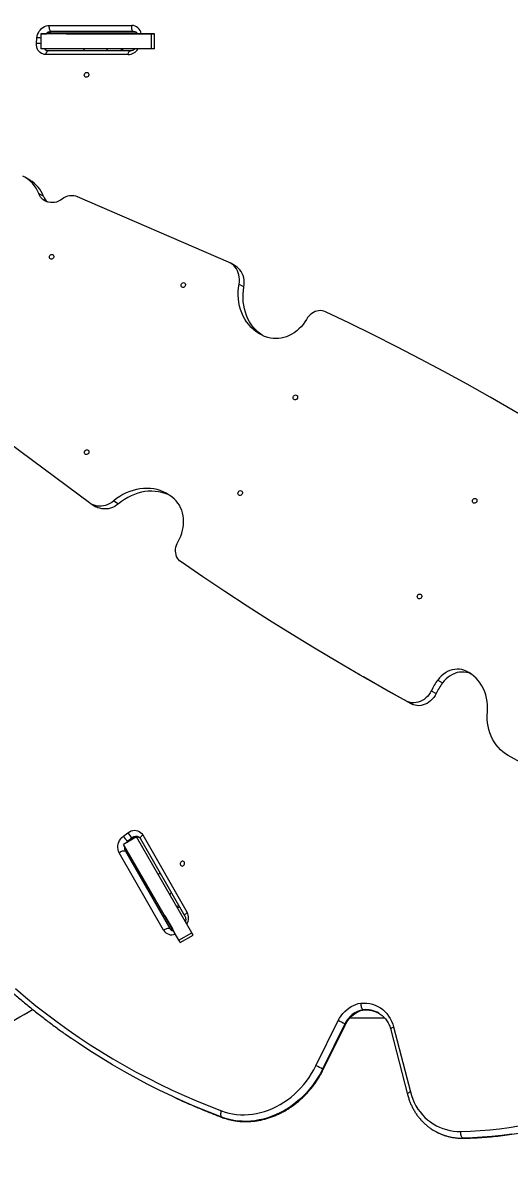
# Model space of a CAD drawing. Header units: millimetres. Extents: x -5713 to 5719, y -6024 to 5481.
# Drawn here: x -1148 to -472, y 441 to 2017 of the extents above; entities that cross this region are included whole.
import ezdxf

# ---------------------------------------------------------------- set-up
doc = ezdxf.new("R2010")
doc.units = ezdxf.units.MM
for name, color, linetype in [('DIKOM_ОБЪЕКТ', 7, 'Continuous'), ('DIKOM_РАЗМЕР_ЗОНА', 7, 'Continuous'), ('DIKOM_РАЗМЕР_ОБЪЕКТА', 7, 'Continuous')]:
    doc.layers.add(name, color=color, linetype=linetype)
doc.styles.add('style1', font='arial.ttf', dxfattribs={"width": 0.8})
doc.dimstyles.new('1-50', dxfattribs={"dimtxt": 300, "dimasz": 200, "dimexe": 100, "dimexo": 0, "dimgap": 100, "dimtad": 1, "dimdec": 0, "dimtxsty": 'style1', "dimcen": 0, "dimclrd": 7, "dimclre": 7, "dimadec": 1, "dimazin": 2, "dimtfac": 1, "dimtdec": 0, "dimtmove": 1, "dimatfit": 3, "dimfxl": 0, "dimlwd": 25, "dimlwe": 18, "dimarcsym": 0})

# ---------------------------------------------------------------- blocks, each defined once
blk = doc.blocks.new('*D16')
at = {"layer": 'Defpoints', "color": 0, "transparency": 16777216}
for p in [(2713.8, 2377.7), (-3598, -60.3), (-3598, -5183.9)]:
    blk.add_point(p, dxfattribs=at)
at = {"layer": 'DIKOM_РАЗМЕР_ОБЪЕКТА', "color": 7, "lineweight": 18, "transparency": 16777216}
for p, q in [((2713.8, 2377.7), (2713.8, -5283.9)), ((-3598, -60.3), (-3598, -5283.9))]:
    blk.add_line(p, q, dxfattribs=at)
at = {"layer": 'DIKOM_РАЗМЕР_ОБЪЕКТА', "color": 7, "lineweight": 25, "transparency": 16777216}
blk.add_line((2513.8, -5183.9), (-3398, -5183.9), dxfattribs=at)
at = {"layer": 'DIKOM_РАЗМЕР_ОБЪЕКТА', "color": 7, "transparency": 16777216}
for points in [[(-3398, -5150.5), (-3398, -5217.2), (-3598, -5183.9)], [(2513.8, -5150.5), (2513.8, -5217.2), (2713.8, -5183.9)]]:
    blk.add_solid(points, dxfattribs=at)
at = {"layer": 'DIKOM_РАЗМЕР_ОБЪЕКТА', "color": 0, "transparency": 16777216, "insert": (-444.9, -4930.6), "char_height": 300, "attachment_point": 5, "style": 'style1'}
blk.add_mtext('6300', dxfattribs=at)
blk = doc.blocks.new('*D15')
at = {"layer": 'Defpoints', "color": 0, "transparency": 16777216}
for p in [(-612.3, 3980.9), (4699.9, 3980.9), (684.2, -2271.4)]:
    blk.add_point(p, dxfattribs=at)
at = {"layer": 'DIKOM_РАЗМЕР_ОБЪЕКТА', "color": 7, "lineweight": 18, "transparency": 16777216}
for p, q in [((-612.3, 3980.9), (4799.9, 3980.9)), ((684.2, -2271.4), (4799.9, -2271.4))]:
    blk.add_line(p, q, dxfattribs=at)
at = {"layer": 'DIKOM_РАЗМЕР_ОБЪЕКТА', "color": 7, "lineweight": 25, "transparency": 16777216}
blk.add_line((4699.9, -2071.4), (4699.9, 3780.9), dxfattribs=at)
at = {"layer": 'DIKOM_РАЗМЕР_ОБЪЕКТА', "color": 7, "transparency": 16777216}
for points in [[(4666.5, 3780.9), (4733.2, 3780.9), (4699.9, 3980.9)], [(4666.5, -2071.4), (4733.2, -2071.4), (4699.9, -2271.4)]]:
    blk.add_solid(points, dxfattribs=at)
at = {"layer": 'DIKOM_РАЗМЕР_ОБЪЕКТА', "color": 0, "transparency": 16777216, "insert": (4446.7, 2209.9), "char_height": 300, "attachment_point": 5, "rotation": 90, "style": 'style1'}
blk.add_mtext('6250', dxfattribs=at)
blk = doc.blocks.new('*D14')
at = {"layer": 'Defpoints', "color": 0, "transparency": 16777216}
for p in [(3820.9, 1133.9), (-5713, -129.1), (3820.9, -5924.4)]:
    blk.add_point(p, dxfattribs=at)
at = {"layer": 'DIKOM_РАЗМЕР_ЗОНА', "color": 7, "lineweight": 18, "transparency": 16777216}
for p, q in [((3820.9, 1133.9), (3820.9, -6024.4)), ((-5713, -129.1), (-5713, -6024.4))]:
    blk.add_line(p, q, dxfattribs=at)
at = {"layer": 'DIKOM_РАЗМЕР_ЗОНА', "color": 7, "lineweight": 25, "transparency": 16777216}
blk.add_line((-5513, -5924.4), (3620.9, -5924.4), dxfattribs=at)
at = {"layer": 'DIKOM_РАЗМЕР_ЗОНА', "color": 7, "transparency": 16777216}
for points in [[(-5513, -5891.1), (-5513, -5957.7), (-5713, -5924.4)], [(3620.9, -5891.1), (3620.9, -5957.7), (3820.9, -5924.4)]]:
    blk.add_solid(points, dxfattribs=at)
at = {"layer": 'DIKOM_РАЗМЕР_ЗОНА', "color": 0, "transparency": 16777216, "insert": (-409.5, -5671.2), "char_height": 300, "attachment_point": 5, "style": 'style1'}
blk.add_mtext('9600', dxfattribs=at)
blk = doc.blocks.new('*D13')
at = {"layer": 'Defpoints', "color": 0, "transparency": 16777216}
for p in [(-612.2, 5480.9), (971.7, -4271.4), (5619.4, -4271.4)]:
    blk.add_point(p, dxfattribs=at)
at = {"layer": 'DIKOM_РАЗМЕР_ЗОНА', "color": 7, "lineweight": 18, "transparency": 16777216}
for p, q in [((-612.2, 5480.9), (5719.4, 5480.9)), ((971.7, -4271.4), (5719.4, -4271.4))]:
    blk.add_line(p, q, dxfattribs=at)
at = {"layer": 'DIKOM_РАЗМЕР_ЗОНА', "color": 7, "lineweight": 25, "transparency": 16777216}
blk.add_line((5619.4, 5280.9), (5619.4, -4071.4), dxfattribs=at)
at = {"layer": 'DIKOM_РАЗМЕР_ЗОНА', "color": 7, "transparency": 16777216}
for points in [[(5586, 5280.9), (5652.7, 5280.9), (5619.4, 5480.9)], [(5586, -4071.4), (5652.7, -4071.4), (5619.4, -4271.4)]]:
    blk.add_solid(points, dxfattribs=at)
at = {"layer": 'DIKOM_РАЗМЕР_ЗОНА', "color": 0, "transparency": 16777216, "insert": (5366.2, 2209.9), "char_height": 300, "attachment_point": 5, "rotation": 90, "style": 'style1'}
blk.add_mtext('9750', dxfattribs=at)

msp = doc.modelspace()

# ---------------------------------------------------------------- linework, layer by layer
at = {"layer": 'DIKOM_ОБЪЕКТ', "color": 7, "linetype": 'Continuous', "lineweight": 15}
for p, q in [((-1111.1, 2013.3), (-996.5, 2013.3)), ((-994.2, 2004.7), (-1108.8, 2004.7)), ((-1108.8, 2004.7), (-1108.3, 2004.4)), ((-1108.3, 2004.4), (-993.7, 2004.4)), ((-1107.5, 2004.2), (-992.9, 2004.2)), ((-993.7, 2004.4), (-994.2, 2004.7)), ((-1128.8, 1988.2), (-1128.3, 1995.9)), ((-1122.9, 2001.7), (-1122.9, 1980.7)), ((-1118.8, 2001.7), (-1114.8, 2001.7)), ((-1087.2, 2001.7), (-1087.2, 2001.7)), ((-988.3, 2001.7), (-990.7, 2001.7)), ((-990.7, 2001.7), (-990.7, 2001.7)), ((-987.8, 2001.7), (-970.1, 2001.7)), ((-968.9, 1980.7), (-968.9, 2001.7)), ((-965.1, 1980.7), (-965.1, 2001.7)), ((-1001.5, 1972.7), (-1115.7, 1972.7)), ((-998.4, 1977.9), (-1112.6, 1977.9)), ((-1062.2, 1980.7), (-1062.2, 1980.2)), ((-1010.8, 1977.9), (-1010.8, 1980.7)), ((-1008.8, 1977.9), (-1008.8, 1980.7)), ((-1138.3, 1798.3), (-1145, 1802.2)), ((-1125.8, 1779.5), (-1119.1, 1775.6)), ((-862, 1684.1), (-1071.7, 1775)), ((-852.8, 1679), (-859.6, 1682.9)), ((-847.4, 1653.7), (-840.7, 1649.8)), ((-1055.2, 1349.4), (-1238.7, 1485.6)), ((-1052.9, 1347.9), (-1046.2, 1344)), ((-1021.6, 1352), (-1014.9, 1348.1)), ((-681.5, 1111.3), (-674.7, 1107.4)), ((-532.1, 1115.6), (-525.4, 1111.7)), ((-580.4, 1088.2), (-573.7, 1084.3)), ((-571.5, 1103.1), (-564.7, 1099.2)), ((-614.9, 1073.8), (-608.1, 1069.9)), ((-1008.2, 886.1), (-1002, 890.7)), ((-989.8, 885), (-1008, 874.5)), ((-995.8, 883.5), (-1002, 878.9)), ((-1001.5, 878.6), (-995.3, 883.3)), ((-997.3, 880.7), (-994.2, 883.1)), ((-995.3, 883.3), (-995.8, 883.5)), ((-912.9, 751.7), (-989.8, 885)), ((-981.3, 887.6), (-919.7, 779.9)), ((-931, 741.2), (-1008, 874.5)), ((-1002.7, 877.6), (-1001.5, 878.6)), ((-1001.5, 878.6), (-1002, 878.9)), ((-1001.5, 878.6), (-1001.2, 878.4)), ((-984.2, 882.3), (-922.6, 774.6)), ((-952.3, 755.3), (-1014, 863)), ((-1005.4, 865.3), (-943.8, 757.6)), ((-1004.9, 865.1), (-1005.4, 865.3)), ((-943.3, 757.4), (-1004.9, 865.1)), ((-942.7, 756.7), (-1004.3, 864.4)), ((-931.2, 789.5), (-940.5, 805.6)), ((-933.8, 788), (-931.2, 789.5)), ((-931.2, 789.5), (-930.2, 787.7)), ((-950.6, 775.1), (-950.6, 775.1)), ((-950.6, 775.1), (-940.1, 756.9)), ((-932.8, 786.2), (-930.2, 787.7)), ((-943.3, 757.4), (-943.8, 757.6)), ((-940.1, 756.9), (-938.5, 754.1)), ((-940.1, 756.9), (-940.1, 756.9)), ((-940.1, 756.9), (-940.1, 756.9)), ((-931, 741.2), (-912.9, 751.7)), ((-929.1, 737.9), (-931, 741.2)), ((-929.1, 737.9), (-911, 748.4)), ((-911, 748.4), (-912.9, 751.7)), ((-645.1, 633), (-693.8, 633)), ((-675.2, 644.7), (-674.2, 644.5)), ((-740.6, 566.8), (-709.6, 629.6)), ((-700.5, 624.9), (-731.4, 562.1)), ((-730.5, 561.5), (-699.6, 624.3)), ((-636.7, 616.9), (-613.3, 526.6)), ((-632.8, 620.7), (-609.4, 530.4)), ((-871.6, 495.2), (-871.3, 495.1))]:
    msp.add_line(p, q, dxfattribs=at)
at = {"layer": 'DIKOM_ОБЪЕКТ', "color": 7, "linetype": 'Continuous', "lineweight": 15, "flags": 128}
for points in [[(-1128.3, 1995.9), (-1128, 1998.3), (-1127.3, 2000.7), (-1126.3, 2003), (-1125.1, 2005.2), (-1123.5, 2007.2), (-1121.8, 2009), (-1119.9, 2010.5), (-1117.8, 2011.7), (-1115.6, 2012.6), (-1113.3, 2013.1), (-1111.1, 2013.3)], [(-1108.8, 2004.7), (-1109.4, 2005.2), (-1109.9, 2005.9), (-1110.4, 2006.9), (-1110.8, 2008), (-1111, 2009.2), (-1111.2, 2010.6), (-1111.2, 2011.9), (-1111.1, 2013.3)], [(-1107.5, 2004.2), (-1107.7, 2004.2), (-1108.3, 2004.4)], [(-994.2, 2004.7), (-994.8, 2005.2), (-995.3, 2005.9), (-995.8, 2006.8), (-996.2, 2008), (-996.4, 2009.2), (-996.6, 2010.5), (-996.6, 2011.9), (-996.5, 2013.3)], [(-992.9, 2004.2), (-993.1, 2004.2), (-993.7, 2004.4)], [(-1115.7, 1972.7), (-1118, 1972.9), (-1120.1, 1973.5), (-1122.1, 1974.4), (-1123.9, 1975.6), (-1125.5, 1977.2), (-1126.8, 1979), (-1127.8, 1981.1), (-1128.5, 1983.3), (-1128.8, 1985.7), (-1128.8, 1988.2)], [(-968.9, 2001.7), (-973.6, 2001.7), (-978.5, 2001.7), (-983.7, 2001.7), (-988.9, 2001.7), (-994.4, 2001.7), (-999.9, 2001.7), (-1005.6, 2001.7), (-1011.3, 2001.7), (-1017.2, 2001.7), (-1023, 2001.7), (-1028.9, 2001.7), (-1034.8, 2001.7), (-1040.6, 2001.7), (-1046.4, 2001.7), (-1052.1, 2001.7), (-1057.8, 2001.7), (-1063.3, 2001.7), (-1068.7, 2001.7), (-1073.9, 2001.7), (-1078.9, 2001.7), (-1083.8, 2001.7), (-1088.4, 2001.7), (-1092.8, 2001.7), (-1097, 2001.7), (-1100.9, 2001.7), (-1104.5, 2001.7), (-1107.8, 2001.7), (-1110.8, 2001.7), (-1113.5, 2001.7), (-1115.9, 2001.7), (-1118, 2001.7), (-1119.6, 2001.7), (-1121, 2001.7), (-1122, 2001.7), (-1122.6, 2001.7), (-1122.9, 2001.7), (-1122.8, 2001.7), (-1122.3, 2001.7), (-1121.5, 2001.7), (-1120.3, 2001.7), (-1118.8, 2001.7)], [(-1113.7, 2001.7), (-1113.8, 2001.7), (-1114.1, 2001.7), (-1114.8, 2001.7)], [(-1087.2, 2001.7), (-1087.4, 2001.7), (-1087.9, 2001.7), (-1088.8, 2001.7), (-1090.1, 2001.7), (-1091.7, 2001.7), (-1093.7, 2001.7), (-1096.1, 2001.7), (-1098.8, 2001.7), (-1101.8, 2001.7), (-1105.2, 2001.7), (-1109, 2001.7), (-1113.1, 2001.7), (-1113.4, 2001.7)], [(-1087.2, 2001.7), (-1087.1, 2001.7), (-1086.5, 2001.7), (-1085.6, 2001.7), (-1084.4, 2001.7), (-1082.8, 2001.7), (-1080.9, 2001.7), (-1078.6, 2001.7), (-1076, 2001.7), (-1073.1, 2001.7), (-1069.8, 2001.7), (-1066.3, 2001.7), (-1062.5, 2001.7), (-1058.4, 2001.7), (-1054.1, 2001.7), (-1049.6, 2001.7), (-1044.8, 2001.7), (-1039.8, 2001.7), (-1034.7, 2001.7), (-1029.3, 2001.7), (-1023.9, 2001.7), (-1018.3, 2001.7), (-1012.6, 2001.7), (-1006.9, 2001.7), (-1001.1, 2001.7), (-995.2, 2001.7), (-989.4, 2001.7), (-988.4, 2001.7)], [(-1024.2, 2001.7), (-1024.4, 2001.7), (-1024.9, 2001.7), (-1025.8, 2001.7), (-1026.9, 2001.7), (-1028, 2001.7), (-1029.1, 2001.7), (-1030.1, 2001.7), (-1030.8, 2001.7), (-1031.2, 2001.7), (-1031.2, 2001.7), (-1030.8, 2001.7), (-1030.1, 2001.7), (-1029.1, 2001.7), (-1028, 2001.7), (-1026.9, 2001.7), (-1025.8, 2001.7), (-1024.9, 2001.7), (-1024.4, 2001.7), (-1024.2, 2001.7)], [(-1008.7, 2001.7), (-1008.9, 2001.7), (-1009.5, 2001.7), (-1010.3, 2001.7), (-1011.4, 2001.7), (-1012.5, 2001.7), (-1013.6, 2001.7), (-1014.6, 2001.7), (-1015.3, 2001.7), (-1015.7, 2001.7), (-1015.7, 2001.7), (-1015.3, 2001.7), (-1014.6, 2001.7), (-1013.6, 2001.7), (-1012.5, 2001.7), (-1011.4, 2001.7), (-1010.3, 2001.7), (-1009.5, 2001.7), (-1008.9, 2001.7), (-1008.7, 2001.7)], [(-1008.6, 2001.7), (-1008.8, 2001.7), (-1009.3, 2001.7), (-1010.2, 2001.7), (-1011.2, 2001.7), (-1012.4, 2001.7), (-1013.5, 2001.7), (-1014.4, 2001.7), (-1015.1, 2001.7), (-1015.5, 2001.7), (-1015.5, 2001.7), (-1015.1, 2001.7), (-1014.4, 2001.7), (-1013.5, 2001.7), (-1012.4, 2001.7), (-1011.2, 2001.7), (-1010.2, 2001.7), (-1009.3, 2001.7), (-1008.8, 2001.7), (-1008.6, 2001.7)], [(-987.8, 2001.7), (-989.1, 2001.7), (-990.2, 2001.7), (-991, 2001.7), (-991.6, 2001.7), (-991.8, 2001.7), (-991.7, 2001.7), (-991.4, 2001.7), (-990.7, 2001.7)], [(-970.1, 2001.7), (-968.5, 2001.7), (-967.2, 2001.7), (-966.2, 2001.7), (-965.5, 2001.7), (-965.1, 2001.7), (-965.2, 2001.7), (-965.6, 2001.7), (-966.4, 2001.7), (-967.5, 2001.7), (-968.9, 2001.7)], [(-968.9, 1980.7), (-973.6, 1980.7), (-978.5, 1980.7), (-983.7, 1980.7), (-988.9, 1980.7), (-994.4, 1980.7), (-999.9, 1980.7), (-1005.6, 1980.7), (-1011.3, 1980.7), (-1017.2, 1980.7), (-1023, 1980.7), (-1028.9, 1980.7), (-1034.8, 1980.7), (-1040.6, 1980.7), (-1046.4, 1980.7), (-1052.1, 1980.7), (-1057.8, 1980.7), (-1063.3, 1980.7), (-1068.7, 1980.7), (-1073.9, 1980.7), (-1078.9, 1980.7), (-1083.8, 1980.7), (-1088.4, 1980.7), (-1092.8, 1980.7), (-1097, 1980.7), (-1100.9, 1980.7), (-1104.5, 1980.7), (-1107.8, 1980.7), (-1110.8, 1980.7), (-1113.5, 1980.7), (-1115.9, 1980.7), (-1118, 1980.7), (-1119.6, 1980.7), (-1121, 1980.7), (-1122, 1980.7), (-1122.6, 1980.7), (-1122.9, 1980.7), (-1122.9, 1980.7)], [(-1115.7, 1972.7), (-1115.5, 1974), (-1115.2, 1975.2), (-1114.7, 1976.2), (-1114.2, 1977), (-1113.6, 1977.5), (-1113, 1977.8), (-1112.6, 1977.9)], [(-1061.3, 1980.7), (-1061.6, 1980.6), (-1062, 1980.4), (-1062.4, 1980.1), (-1062.7, 1979.7), (-1063, 1979.1), (-1063.2, 1978.5), (-1063.3, 1977.9)], [(-1029.4, 1980.7), (-1029.7, 1980.6), (-1030.1, 1980.4), (-1030.5, 1980.1), (-1030.8, 1979.7), (-1031.1, 1979.1), (-1031.3, 1978.5), (-1031.5, 1977.9)], [(-1001.5, 1972.7), (-1001.3, 1974), (-1001, 1975.2), (-1000.5, 1976.2), (-1000, 1977), (-999.4, 1977.5), (-998.8, 1977.8), (-998.4, 1977.9)], [(-965.1, 1980.7), (-965.2, 1980.7), (-965.6, 1980.7), (-966.4, 1980.7), (-967.5, 1980.7), (-968.9, 1980.7)], [(-1061.1, 1941.5), (-1061.8, 1942.1), (-1062.3, 1943), (-1062.5, 1944.1), (-1062.3, 1945.2), (-1061.8, 1946.3), (-1061, 1947.1), (-1060.1, 1947.7), (-1059, 1947.9), (-1058, 1947.7), (-1057.2, 1947.3), (-1056.6, 1946.5), (-1056.2, 1945.5), (-1056.3, 1944.4), (-1056.6, 1943.3), (-1057.3, 1942.3), (-1058.1, 1941.6), (-1059.1, 1941.2), (-1060.1, 1941.2), (-1061.1, 1941.5)], [(-1093.2, 1771.7), (-1095.7, 1770.1), (-1098.4, 1768.7), (-1101.1, 1767.7), (-1103.9, 1767.1), (-1106.7, 1766.8), (-1109.5, 1766.9), (-1112.1, 1767.3), (-1114.7, 1768.1), (-1117.1, 1769.3), (-1119.4, 1770.8), (-1121.4, 1772.6), (-1123.1, 1774.6), (-1124.6, 1777), (-1125.8, 1779.5)], [(-1109.6, 1688.5), (-1110.3, 1689.2), (-1110.8, 1690.1), (-1110.9, 1691.2), (-1110.7, 1692.3), (-1110.2, 1693.3), (-1109.5, 1694.2), (-1108.5, 1694.7), (-1107.5, 1694.9), (-1106.5, 1694.8), (-1105.7, 1694.3), (-1105, 1693.5), (-1104.7, 1692.5), (-1104.7, 1691.4), (-1105.1, 1690.3), (-1105.7, 1689.4), (-1106.6, 1688.7), (-1107.6, 1688.3), (-1108.6, 1688.2), (-1109.6, 1688.5)], [(-847.4, 1653.7), (-847, 1656.9), (-847, 1660.2), (-847.2, 1663.3), (-847.7, 1666.4), (-848.6, 1669.3), (-849.7, 1672.1), (-851.2, 1674.8), (-852.9, 1677.2), (-854.8, 1679.3), (-857, 1681.2), (-859.4, 1682.8), (-862, 1684.1)], [(-840.7, 1649.8), (-840.3, 1653.1), (-840.2, 1656.3), (-840.5, 1659.4), (-841, 1662.5), (-841.9, 1665.5), (-843, 1668.3), (-844.5, 1670.9), (-846.2, 1673.3), (-848.1, 1675.4), (-850.3, 1677.3), (-852.7, 1678.9), (-852.8, 1679)], [(-926.6, 1649.2), (-927.4, 1649.9), (-927.8, 1650.8), (-928, 1651.8), (-927.8, 1652.9), (-927.3, 1654), (-926.5, 1654.8), (-925.6, 1655.4), (-924.6, 1655.6), (-923.6, 1655.5), (-922.7, 1655), (-922.1, 1654.2), (-921.8, 1653.2), (-921.8, 1652.1), (-922.1, 1651), (-922.8, 1650), (-923.7, 1649.3), (-924.7, 1648.9), (-925.7, 1648.9), (-926.6, 1649.2)], [(-807.5, 1579.4), (-811.9, 1580.9), (-816.1, 1582.8), (-820.1, 1585.1), (-824, 1587.6), (-827.6, 1590.5), (-831, 1593.7), (-834.1, 1597.2), (-837, 1601), (-839.5, 1605), (-841.8, 1609.2), (-843.8, 1613.6), (-845.4, 1618.3), (-846.7, 1623), (-847.7, 1628), (-848.3, 1633), (-848.6, 1638.1), (-848.6, 1643.3), (-848.2, 1648.5), (-847.4, 1653.7)], [(-815.5, 1582.5), (-817.3, 1583.8), (-820.9, 1586.7), (-824.3, 1589.8), (-827.4, 1593.3), (-830.2, 1597.1), (-832.8, 1601.1), (-835.1, 1605.3), (-837, 1609.7), (-838.7, 1614.4), (-840, 1619.2), (-841, 1624.1), (-841.6, 1629.1), (-841.9, 1634.2), (-841.8, 1639.4), (-841.4, 1644.6), (-840.7, 1649.8)], [(-727.3, 1615.1), (-729.5, 1616), (-731.9, 1616.5), (-734.4, 1616.7), (-736.9, 1616.6), (-739.4, 1616.1), (-741.8, 1615.3), (-744.2, 1614.1), (-746.5, 1612.7), (-748.7, 1611), (-750.6, 1609), (-752.4, 1606.9), (-753.9, 1604.5)], [(-403.2, 1440.5), (-434.7, 1459.4), (-466.5, 1478), (-498.5, 1496.3), (-530.6, 1514.3), (-563, 1531.9), (-595.5, 1549.2), (-628.2, 1566.2), (-661, 1582.8), (-694.1, 1599.1), (-727.3, 1615.1)], [(-753.9, 1604.5), (-756.1, 1600.9), (-758.6, 1597.4), (-761.3, 1594.2), (-764.3, 1591.2), (-767.4, 1588.5), (-770.7, 1586), (-774.2, 1583.8), (-777.8, 1582), (-781.5, 1580.4), (-785.2, 1579.2), (-789, 1578.4), (-792.8, 1577.9), (-796.6, 1577.7), (-800.3, 1577.9), (-804, 1578.5), (-807.5, 1579.4)], [(-770.9, 1493), (-771.7, 1493.6), (-772.1, 1494.6), (-772.3, 1495.6), (-772.1, 1496.7), (-771.6, 1497.8), (-770.8, 1498.6), (-769.9, 1499.2), (-768.9, 1499.4), (-767.9, 1499.3), (-767, 1498.8), (-766.4, 1498), (-766.1, 1497), (-766.1, 1495.9), (-766.4, 1494.8), (-767.1, 1493.8), (-768, 1493.1), (-769, 1492.7), (-770, 1492.7), (-770.9, 1493)], [(-1060.8, 1416.8), (-1061.5, 1417.5), (-1062, 1418.4), (-1062.2, 1419.4), (-1062, 1420.5), (-1061.5, 1421.6), (-1060.7, 1422.4), (-1059.8, 1423), (-1058.7, 1423.2), (-1057.8, 1423.1), (-1056.9, 1422.6), (-1056.3, 1421.8), (-1056, 1420.8), (-1056, 1419.7), (-1056.3, 1418.6), (-1057, 1417.6), (-1057.8, 1416.9), (-1058.8, 1416.5), (-1059.9, 1416.5), (-1060.8, 1416.8)], [(-937.3, 1354.6), (-940.8, 1357.6), (-944.6, 1360.3), (-948.5, 1362.7), (-952.7, 1364.7), (-957, 1366.4), (-961.4, 1367.8), (-966, 1368.7), (-970.7, 1369.3), (-975.4, 1369.5), (-980.2, 1369.4), (-985.1, 1368.9), (-989.9, 1368), (-994.7, 1366.7), (-999.4, 1365.1), (-1004.1, 1363.2), (-1008.7, 1360.9), (-1013.1, 1358.2), (-1017.5, 1355.3), (-1021.6, 1352)], [(-944, 1360), (-945.9, 1360.9), (-950.3, 1362.5), (-954.7, 1363.9), (-959.3, 1364.8), (-964, 1365.4), (-968.7, 1365.7), (-973.5, 1365.5), (-978.3, 1365), (-983.2, 1364.1), (-988, 1362.9), (-992.7, 1361.2), (-997.4, 1359.3), (-1002, 1357), (-1006.4, 1354.3), (-1010.7, 1351.4), (-1014.9, 1348.1)], [(-847.7, 1360), (-848.4, 1360.7), (-848.9, 1361.6), (-849.1, 1362.7), (-848.9, 1363.8), (-848.4, 1364.8), (-847.6, 1365.7), (-846.7, 1366.2), (-845.6, 1366.4), (-844.6, 1366.3), (-843.8, 1365.8), (-843.2, 1365), (-842.8, 1364), (-842.9, 1362.9), (-843.2, 1361.8), (-843.8, 1360.9), (-844.7, 1360.2), (-845.7, 1359.8), (-846.7, 1359.7), (-847.7, 1360)], [(-521.8, 1349.1), (-522.6, 1349.8), (-523, 1350.7), (-523.2, 1351.8), (-523, 1352.9), (-522.5, 1353.9), (-521.7, 1354.8), (-520.8, 1355.3), (-519.8, 1355.6), (-518.8, 1355.4), (-517.9, 1354.9), (-517.3, 1354.1), (-517, 1353.1), (-517, 1352), (-517.3, 1350.9), (-518, 1350), (-518.8, 1349.3), (-519.8, 1348.9), (-520.9, 1348.8), (-521.8, 1349.1)], [(-1021.6, 1352), (-1024.2, 1350.1), (-1027, 1348.4), (-1029.8, 1347), (-1032.8, 1345.9), (-1035.7, 1345.2), (-1038.7, 1344.8), (-1041.7, 1344.7), (-1044.6, 1345), (-1047.5, 1345.6), (-1050.2, 1346.6), (-1052.8, 1347.8), (-1055.2, 1349.4)], [(-1014.9, 1348.1), (-1017.5, 1346.2), (-1020.2, 1344.5), (-1023.1, 1343.1), (-1026, 1342.1), (-1029, 1341.3), (-1032, 1340.9), (-1035, 1340.9), (-1037.9, 1341.1), (-1040.8, 1341.8), (-1043.5, 1342.7), (-1046.1, 1344), (-1046.2, 1344)], [(-932.2, 1295.6), (-930.2, 1299.3), (-928.5, 1303.2), (-927, 1307.2), (-925.9, 1311.2), (-925.1, 1315.3), (-924.6, 1319.4), (-924.5, 1323.5), (-924.7, 1327.6), (-925.2, 1331.5), (-926, 1335.4), (-927.1, 1339.1), (-928.6, 1342.6), (-930.4, 1346), (-932.4, 1349.1), (-934.7, 1352), (-937.3, 1354.6)], [(-928.1, 1267.3), (-930, 1268.8), (-931.6, 1270.6), (-933, 1272.6), (-934.2, 1274.8), (-935, 1277.2), (-935.5, 1279.8), (-935.8, 1282.4), (-935.7, 1285.1), (-935.3, 1287.8), (-934.5, 1290.5), (-933.5, 1293.1), (-932.2, 1295.6)], [(-614.9, 1073.8), (-647.1, 1091.7), (-679.1, 1109.9), (-710.9, 1128.5), (-742.5, 1147.3), (-773.9, 1166.5), (-805.2, 1186), (-836.2, 1205.9), (-867, 1226), (-897.7, 1246.5), (-928.1, 1267.3)], [(-598.6, 1216.2), (-599.3, 1216.8), (-599.8, 1217.7), (-599.9, 1218.8), (-599.8, 1219.9), (-599.3, 1221), (-598.5, 1221.8), (-597.5, 1222.4), (-596.5, 1222.6), (-595.5, 1222.5), (-594.7, 1222), (-594, 1221.2), (-593.7, 1220.2), (-593.7, 1219.1), (-594.1, 1218), (-594.7, 1217), (-595.6, 1216.3), (-596.6, 1215.9), (-597.6, 1215.9), (-598.6, 1216.2)], [(-608.1, 1069.9), (-640.3, 1087.8), (-672.3, 1106), (-674.7, 1107.4)], [(-532.1, 1115.6), (-535.1, 1116.8), (-538.1, 1117.6), (-541.4, 1118), (-544.6, 1118.1), (-547.9, 1117.8), (-551.3, 1117.1), (-554.5, 1116.1), (-557.7, 1114.7), (-560.8, 1113), (-563.8, 1110.9), (-566.6, 1108.6), (-569.1, 1105.9), (-571.5, 1103.1)], [(-525.4, 1111.7), (-528.3, 1112.9), (-531.4, 1113.7), (-534.6, 1114.2), (-537.9, 1114.2), (-541.2, 1113.9), (-544.5, 1113.3), (-547.8, 1112.2), (-551, 1110.8), (-554.1, 1109.1), (-557.1, 1107), (-559.8, 1104.7), (-562.4, 1102.1), (-564.7, 1099.2)], [(-502.4, 1058.7), (-502.2, 1063.6), (-502.3, 1068.4), (-502.8, 1073.2), (-503.6, 1077.8), (-504.7, 1082.4), (-506.2, 1086.7), (-507.9, 1090.9), (-510, 1094.9), (-512.4, 1098.7), (-515.1, 1102.2), (-518, 1105.5), (-521.2, 1108.5), (-524.6, 1111.2), (-528.3, 1113.5), (-532.1, 1115.6)], [(-580.4, 1088.2), (-581.9, 1085.4), (-583.7, 1082.7), (-585.7, 1080.3), (-588, 1078.1), (-590.4, 1076.2), (-593, 1074.5), (-595.7, 1073.2), (-598.5, 1072.2), (-601.4, 1071.6), (-604.2, 1071.3), (-607, 1071.4), (-609.8, 1071.9), (-612.4, 1072.7), (-614.9, 1073.8)], [(-573.7, 1084.3), (-575.2, 1081.5), (-577, 1078.8), (-579, 1076.4), (-581.3, 1074.2), (-583.7, 1072.3), (-586.3, 1070.6), (-589, 1069.3), (-591.8, 1068.4), (-594.6, 1067.7), (-597.5, 1067.4), (-600.3, 1067.5), (-603, 1068), (-605.7, 1068.8), (-608.1, 1069.9)], [(-473.6, 998.1), (-477.4, 1000.5), (-481, 1003.2), (-484.3, 1006.2), (-487.5, 1009.5), (-490.3, 1013.1), (-492.9, 1016.9), (-495.2, 1020.9), (-497.2, 1025.2), (-498.9, 1029.6), (-500.3, 1034.2), (-501.4, 1038.9), (-502.1, 1043.7), (-502.6, 1048.7), (-502.6, 1053.7), (-502.4, 1058.7)], [(-457.1, 988.7), (-473.6, 998.1)], [(-1014, 863), (-1015, 865.2), (-1015.6, 867.6), (-1015.9, 870.1), (-1015.8, 872.6), (-1015.4, 875.2), (-1014.6, 877.7), (-1013.4, 880.1), (-1011.9, 882.3), (-1010.2, 884.3), (-1008.2, 886.1)], [(-1002, 890.7), (-999.8, 892.1), (-997.5, 893.2), (-995.2, 893.8), (-992.8, 894.1), (-990.4, 893.9), (-988.2, 893.4), (-986.1, 892.4), (-984.2, 891.1), (-982.6, 889.5), (-981.3, 887.6)], [(-984.2, 882.3), (-984.4, 882.7), (-984.4, 883.4), (-984.2, 884.2), (-983.8, 885), (-983.1, 885.9), (-982.3, 886.7), (-981.3, 887.6)], [(-1002, 878.9), (-1003.4, 877.6), (-1004.1, 876.8)], [(-1014, 863), (-1012.8, 863.8), (-1011.6, 864.5), (-1010.4, 865), (-1009.2, 865.4), (-1008, 865.6), (-1007, 865.7), (-1006.1, 865.6), (-1005.4, 865.3)], [(-1004.9, 865.1), (-1004.4, 864.6), (-1004.3, 864.4)], [(-924.5, 850.8), (-925.4, 851.2), (-926.5, 851.1), (-927.5, 850.7), (-928.3, 850), (-929, 849.1), (-929.3, 848), (-929.3, 846.9), (-929, 845.9), (-928.4, 845.1), (-927.6, 844.6), (-926.6, 844.4), (-925.5, 844.7), (-924.6, 845.2), (-923.8, 846.1), (-923.3, 847.1), (-923.1, 848.2), (-923.3, 849.3), (-923.8, 850.2), (-924.5, 850.8)], [(-959, 831.7), (-959.2, 832), (-959.2, 832.5), (-959.1, 832.9), (-958.9, 833.4), (-958.5, 833.9), (-958.1, 834.5), (-957.6, 835), (-957.3, 835.2)], [(-943.1, 804.1), (-943.2, 804.4), (-943.2, 804.8), (-943.1, 805.3), (-942.9, 805.8), (-942.6, 806.3), (-942.1, 806.9), (-941.6, 807.4), (-941.4, 807.5)], [(-950.6, 775.1), (-950.8, 775), (-951.3, 774.7), (-952.1, 774.3), (-952.6, 774)], [(-952.5, 773.9), (-952.1, 774.2), (-951.3, 774.7), (-950.8, 775), (-950.6, 775.1)], [(-922.6, 774.6), (-922.8, 775), (-922.8, 775.7), (-922.6, 776.5), (-922.2, 777.3), (-921.5, 778.2), (-920.7, 779), (-919.7, 779.9)], [(-952.3, 755.3), (-951.2, 756.1), (-950, 756.8), (-948.8, 757.3), (-947.6, 757.7), (-946.4, 757.9), (-945.4, 758), (-944.5, 757.9), (-943.8, 757.6)], [(-943.3, 757.4), (-942.8, 756.9), (-942.7, 756.8)], [(-941.8, 755.9), (-941.6, 756), (-940.8, 756.5), (-940.3, 756.8), (-940.1, 756.9)], [(-941.8, 755.9), (-941.6, 756), (-940.8, 756.5), (-940.3, 756.8), (-940.1, 756.9)], [(-1158.2, 674), (-1144, 662), (-1129.6, 650.2), (-1114.9, 638.8), (-1100, 627.6), (-1084.9, 616.8), (-1069.6, 606.2), (-1054.2, 595.9), (-1038.5, 586), (-1022.6, 576.4), (-1006.6, 567), (-990.3, 558), (-973.9, 549.3), (-957.3, 541), (-940.6, 532.9), (-923.7, 525.2), (-906.6, 517.8), (-889.4, 510.8), (-872, 504)], [(-709.6, 629.6), (-707.8, 633), (-705.7, 636.2), (-703.3, 639.2), (-700.7, 642.1), (-697.9, 644.6), (-695, 646.9), (-691.8, 649), (-688.6, 650.7), (-685.2, 652.1), (-681.8, 653.1), (-678.4, 653.8)], [(-678.4, 653.8), (-674.2, 654), (-670.1, 653.8), (-666, 653.2), (-662.1, 652.2), (-658.3, 650.9), (-654.7, 649.2), (-651.2, 647.2), (-647.9, 644.8), (-644.9, 642.2), (-642.2, 639.2), (-639.7, 635.9), (-637.5, 632.4), (-635.6, 628.7), (-634, 624.8), (-632.8, 620.7)], [(-1220.6, 594.9), (-1218.5, 596.1), (-1216.2, 597.5), (-1213.5, 599), (-1210.6, 600.7), (-1207.4, 602.5), (-1204, 604.5), (-1200.3, 606.6), (-1196.4, 608.9), (-1192.2, 611.3), (-1187.8, 613.8), (-1183.2, 616.5), (-1178.4, 619.3), (-1173.4, 622.2), (-1168.3, 625.1), (-1162.9, 628.2), (-1157.4, 631.4), (-1151.8, 634.6), (-1146, 638), (-1140.2, 641.4), (-1134.2, 644.8), (-1134, 644.9)], [(-632.8, 620.7), (-634, 620.1), (-635, 619.5), (-635.8, 618.8), (-636.4, 618.2), (-636.6, 617.5), (-636.7, 616.9), (-636.7, 616.9)], [(-936.7, 522.5), (-940.6, 524.3), (-957.4, 532.4), (-974.1, 540.8), (-990.6, 549.5), (-1006.9, 558.6), (-1023.1, 568), (-1039, 577.6), (-1054.8, 587.6), (-1070.4, 598), (-1080.4, 604.8)], [(-872, 504), (-866.9, 502.3), (-861.7, 500.9), (-856.4, 499.8), (-850.9, 499.1), (-845.4, 498.7), (-839.9, 498.6), (-834.3, 498.9), (-828.7, 499.5), (-823.1, 500.4), (-817.5, 501.7), (-811.9, 503.3), (-806.4, 505.2), (-800.9, 507.5), (-795.6, 510), (-790.3, 512.9), (-785.2, 516.1), (-780.2, 519.5), (-775.3, 523.2), (-770.6, 527.2), (-766.1, 531.4), (-761.8, 535.9), (-757.6, 540.5), (-753.7, 545.4), (-750.1, 550.5), (-746.7, 555.8), (-743.5, 561.2), (-740.6, 566.8)], [(-731.4, 562.1), (-734.5, 556.2), (-737.9, 550.4), (-741.5, 544.8), (-745.4, 539.4), (-749.6, 534.2), (-754, 529.2), (-758.6, 524.4), (-763.4, 519.9), (-768.4, 515.7), (-773.6, 511.7), (-779, 508), (-784.4, 504.7), (-790, 501.6), (-795.8, 498.9), (-801.6, 496.5), (-807.5, 494.4), (-813.4, 492.7), (-819.4, 491.4), (-825.4, 490.3), (-831.3, 489.7), (-837.3, 489.4), (-843.2, 489.5), (-849.1, 489.9), (-854.9, 490.7), (-860.6, 491.9), (-866.2, 493.4), (-871.6, 495.2)], [(-871.6, 495.2), (-889.1, 502), (-906.4, 509.1), (-923.6, 516.5), (-936.7, 522.5)], [(-609.4, 530.4), (-610.6, 529.8), (-611.7, 529.2), (-612.5, 528.5), (-613, 527.9), (-613.3, 527.2), (-613.3, 526.6), (-613.3, 526.6)], [(-609.4, 530.4), (-607.9, 525.3), (-606.1, 520.3), (-604, 515.6), (-601.7, 511), (-599, 506.6), (-596, 502.5), (-592.8, 498.6), (-589.4, 495), (-585.7, 491.6), (-581.7, 488.6), (-577.6, 485.8), (-573.3, 483.3), (-568.8, 481.2), (-564.2, 479.4), (-559.4, 477.9), (-554.5, 476.8), (-549.5, 476), (-544.5, 475.5), (-539.4, 475.5)], [(-872, 504), (-872.6, 502.7), (-872.9, 501.3), (-873.1, 499.9), (-873.1, 498.6), (-873, 497.5), (-872.7, 496.5), (-872.2, 495.7), (-871.6, 495.2)], [(-539.4, 475.5), (-526, 475.9), (-512.6, 476.6), (-499.1, 477.7), (-485.7, 479.1), (-472.2, 480.9), (-458.8, 483)], [(-536.8, 466.3), (-537.4, 466.8), (-538, 467.6), (-538.5, 468.6), (-538.9, 469.8), (-539.2, 471.1), (-539.4, 472.5), (-539.4, 474), (-539.4, 475.5)], [(-468.8, 471.8), (-482.5, 470), (-496.1, 468.5), (-509.7, 467.4), (-523.2, 466.7), (-536.8, 466.3)], [(-535.9, 466), (-536.1, 466), (-536.8, 466.3)]]:
    msp.add_lwpolyline(points, dxfattribs=at)
at = {"layer": 'DIKOM_ОБЪЕКТ', "color": 7, "linetype": 'Continuous', "lineweight": 15}
for centre, radius, start, end in [((-1108.6, 1995), 9.73, 91.4119, 136.4041), ((-1108.1, 1994.8), 9.68, 91.3562, 134.3772), ((-996.7, 2000.1), 13.2, 7.051, 89.2811), ((-994.1, 1997.2), 7.53, 60.1776, 90.3794), ((-993.7, 1996.9), 7.53, 60.3374, 90.3782), ((-1127.3, 1962.5), 25.7, 79.9815, 93.3346), ((-1126.8, 1970.2), 25.8, 81.2243, 93.3113), ((-1111.8, 1985.1), 7.48, 216.4921, 240.0843), ((-1111.3, 1984.9), 7.5, 214.1156, 240.0432), ((-1002.1, 1989.8), 17.1, 271.921, 327.7365), ((-1167.4, 1763.7), 44.5, 20.7373, 64.1414), ((-1160.9, 1759.7), 44.7, 20.7861, 59.6052), ((-1100.1, 1782.9), 20.4, 201.0743, 227.9672), ((-1079.6, 1754.7), 21.8, 68.5964, 128.4773), ((-499.5, 1049.8), 89.5, 143.4795, 154.6236), ((-492.8, 1045.9), 89.5, 143.4795, 154.6236), ((-988.6, 896.7), 22.3, 208.521, 233.1358), ((-982.4, 901.4), 22.3, 208.521, 233.1358), ((-990.3, 877), 8.51, 61.6236, 129.5679), ((-989.9, 876.7), 8.52, 62.1087, 129.5521), ((-994.6, 884), 1.05, 226.131, 291.9003), ((-997, 869.9), 9.58, 169.4158, 208.5677), ((-996.6, 869.6), 9.52, 171.74, 208.6327), ((-940, 805.8), 0.552, 166.3728, 207.2722), ((-935.2, 771.9), 17.5, 332.0139, 27.2897), ((-937.2, 761.3), 7.54, 209.384, 239.2378), ((-936.8, 761.1), 7.54, 209.3799, 239.7483), ((-941, 762), 13.2, 210.2839, 292.2077), ((-668.4, 609.9), 35.4, 101.0431, 154.9243), ((-671.9, 607.7), 37.1, 59.6548, 94.9891), ((-768.7, 501.1), 141.4, 61.1313, 65.3043), ((-701.5, 622.5), 2.67, 43.8969, 67.3859), ((-799.6, 438.3), 141.4, 61.1313, 65.3043), ((-732.4, 559.7), 2.67, 43.8845, 67.3934), ((-539.5, 539.7), 73.3, 235.3804, 244.8554), ((-538.5, 542.4), 76.2, 245.0232, 271.2913)]:
    msp.add_arc(centre, radius, start, end, dxfattribs=at)
for points, knots in [([(-1113.7, 2001.5), (-1113.3, 2001.9), (-1112.5, 2002.6), (-1111.2, 2003.3), (-1109.8, 2003.9), (-1108.6, 2004.2), (-1107.8, 2004.2), (-1107.5, 2004.2)], [0, 0, 0, 0, 0.189511, 0.399057, 0.610073, 0.824241, 1, 1, 1, 1]), ([(-992.9, 2004.2), (-992.7, 2004.2), (-992.1, 2004.2), (-991.1, 2004), (-990.3, 2003.7), (-990, 2003.5), (-990, 2003.4)], [0, 0, 0, 0, 0.156754, 0.5519, 0.964669, 1, 1, 1, 1]), ([(-990.4, 2003.7), (-990.1, 2003.5), (-989.4, 2003.1), (-988.8, 2002.4), (-988.5, 2001.9), (-988.4, 2001.7)], [0, 0, 0, 0, 0.435342, 0.860203, 1, 1, 1, 1]), ([(-1115.1, 1978.4), (-1115.4, 1978.6), (-1116, 1979), (-1116.8, 1979.8), (-1117.1, 1980.5), (-1117.3, 1980.7)], [0, 0, 0, 0, 0.39063, 0.767746, 1, 1, 1, 1]), ([(-1112.6, 1977.9), (-1112.8, 1977.9), (-1113.4, 1977.9), (-1114.3, 1978.1), (-1115.1, 1978.4), (-1115.5, 1978.6), (-1115.5, 1978.7)], [0, 0, 0, 0, 0.15686, 0.552275, 0.965324, 1, 1, 1, 1]), ([(-992.1, 1980.7), (-992.2, 1980.5), (-992.8, 1980), (-993.9, 1979.3), (-995.2, 1978.5), (-996.6, 1978.1), (-997.6, 1977.9), (-998.2, 1977.9), (-998.4, 1977.9)], [0, 0, 0, 0, 0.079964, 0.284376, 0.489558, 0.696696, 0.907759, 1, 1, 1, 1]), ([(-1366.1, 913.7), (-1364.5, 910.9), (-1359.8, 903.1), (-1351.8, 890.3), (-1342.2, 875.3), (-1332.3, 860.4), (-1322.1, 845.8), (-1311.8, 831.4), (-1301.2, 817.1), (-1290.4, 803.1), (-1279.3, 789.3), (-1268, 775.8), (-1256.5, 762.4), (-1244.8, 749.3), (-1232.9, 736.4), (-1220.8, 723.7), (-1208.4, 711.3), (-1195.9, 699.1), (-1183.1, 687.1), (-1170.2, 675.4), (-1157, 664), (-1143.7, 652.8), (-1130.1, 641.8), (-1116.4, 631.1), (-1102.5, 620.6), (-1090.6, 611.9), (-1083.2, 606.8), (-1080.5, 605)], [0, 0, 0, 0, 0.02193, 0.063464, 0.104998, 0.14653, 0.188061, 0.229591, 0.271119, 0.312647, 0.354174, 0.395699, 0.437224, 0.478747, 0.52027, 0.561791, 0.603312, 0.644832, 0.686351, 0.727869, 0.769387, 0.810903, 0.85242, 0.893935, 0.93545, 0.976965, 1, 1, 1, 1]), ([(-994.2, 883.1), (-994, 883.2), (-993.4, 883.7), (-992.3, 884.2), (-991.1, 884.7), (-990.4, 884.8), (-990.1, 884.9)], [0, 0, 0, 0, 0.147195, 0.472731, 0.800377, 1, 1, 1, 1]), ([(-989.8, 884.9), (-989.7, 884.9), (-989.2, 885), (-988.3, 885), (-987.2, 884.8), (-986.5, 884.5), (-986.2, 884.4)], [0, 0, 0, 0, 0.043713, 0.365866, 0.703606, 1, 1, 1, 1]), ([(-986.3, 884.5), (-986, 884.3), (-985.4, 883.9), (-984.7, 883.1), (-984.3, 882.5), (-984.2, 882.3)], [0, 0, 0, 0, 0.379105, 0.773775, 1, 1, 1, 1]), ([(-1004.3, 864.4), (-1004.4, 864.6), (-1004.7, 865.2), (-1005.1, 866.2), (-1005.3, 867.7), (-1005.4, 868.9), (-1005.3, 869.6), (-1005.3, 869.7)], [0, 0, 0, 0, 0.115294, 0.398274, 0.671278, 0.936311, 1, 1, 1, 1]), ([(-922.6, 774.6), (-922.5, 774.4), (-922.2, 773.9), (-921.8, 772.8), (-921.6, 771.3), (-921.6, 769.7), (-921.7, 768.4), (-921.9, 767.7), (-922, 767.5)], [0, 0, 0, 0, 0.089261, 0.308342, 0.519701, 0.724889, 0.926752, 1, 1, 1, 1]), ([(-535.9, 466), (-533.6, 466.1), (-527.2, 466.2), (-516.4, 466.7), (-503.7, 467.5), (-491, 468.6), (-478.2, 470.1), (-465.4, 471.8), (-452.7, 473.9), (-439.9, 476.2), (-427.2, 478.9), (-414.5, 481.8), (-401.8, 485.1), (-389.1, 488.6), (-376.5, 492.5), (-363.9, 496.6), (-351.4, 501), (-338.9, 505.8), (-326.5, 510.8), (-314.2, 516), (-301.9, 521.6), (-289.7, 527.5), (-277.6, 533.6), (-265.6, 540), (-253.7, 546.6), (-242, 553.5), (-230.3, 560.7), (-218.7, 568.2), (-207.3, 575.9), (-196, 583.8), (-184.8, 592), (-173.8, 600.5), (-162.9, 609.2), (-152.1, 618.1), (-141.5, 627.2), (-131.1, 636.6), (-120.8, 646.2), (-110.8, 656), (-100.8, 666.1), (-91.1, 676.3), (-81.6, 686.7), (-72.2, 697.4), (-63.1, 708.2), (-54.1, 719.2), (-45.3, 730.4), (-36.8, 741.8), (-28.4, 753.3), (-20.3, 765), (-13.8, 774.7), (-10.1, 780.5), (-9, 782.3)], [0, 0, 0, 0, 0.011262, 0.032523, 0.053786, 0.07505, 0.096315, 0.117582, 0.138851, 0.160121, 0.181393, 0.202665, 0.22394, 0.245215, 0.266492, 0.28777, 0.309049, 0.330329, 0.35161, 0.372892, 0.394175, 0.415459, 0.436744, 0.458029, 0.479316, 0.500602, 0.52189, 0.543178, 0.564466, 0.585755, 0.607045, 0.628335, 0.649625, 0.670916, 0.692207, 0.713498, 0.734789, 0.756081, 0.777373, 0.798665, 0.819957, 0.84125, 0.862542, 0.883835, 0.905128, 0.926421, 0.947714, 0.969007, 0.9903, 1, 1, 1, 1]), ([(-940.5, 754.6), (-940.9, 754.8), (-941.5, 755.2), (-942.2, 756), (-942.6, 756.5), (-942.7, 756.7)], [0, 0, 0, 0, 0.389081, 0.77741, 1, 1, 1, 1]), ([(-938.5, 754.1), (-938.5, 754.1), (-939, 754.1), (-939.8, 754.3), (-940.6, 754.5), (-941, 754.8), (-941, 754.8)], [0, 0, 0, 0, 0.027544, 0.463017, 0.927624, 1, 1, 1, 1]), ([(-678.4, 653.8), (-678.4, 653.8), (-678.4, 653.3), (-678.3, 651.9), (-678, 649.7), (-677.3, 647.4), (-676.3, 645.6), (-675.5, 645), (-675.2, 644.7)], [0, 0, 0, 0, 0.005741, 0.141691, 0.356421, 0.571002, 0.785499, 1, 1, 1, 1]), ([(-699.6, 624.3), (-699.3, 624.8), (-698.6, 626.2), (-697.2, 628.5), (-695.4, 631.1), (-693.3, 633.6), (-691.1, 635.8), (-688.7, 637.8), (-686.2, 639.6), (-683.6, 641.2), (-681, 642.5), (-678.2, 643.5), (-675.9, 644.1), (-674.5, 644.4), (-674, 644.4)], [0, 0, 0, 0, 0.044868, 0.135459, 0.22605, 0.316615, 0.407166, 0.497723, 0.588314, 0.678979, 0.769776, 0.860781, 0.952089, 1, 1, 1, 1]), ([(-674.2, 644.4), (-673.8, 644.5), (-672.3, 644.6), (-669.7, 644.6), (-666.3, 644.3), (-663.1, 643.7), (-660, 642.9), (-656.9, 641.7), (-654.7, 640.7), (-653.5, 639.9), (-653.2, 639.7)], [0, 0, 0, 0, 0.050047, 0.199309, 0.348994, 0.499377, 0.650466, 0.802209, 0.954488, 1, 1, 1, 1]), ([(-653.2, 639.7), (-652.6, 639.3), (-651, 638.4), (-648.6, 636.6), (-646.2, 634.3), (-644, 631.9), (-642, 629.2), (-640.3, 626.3), (-638.8, 623.2), (-637.6, 620.1), (-636.9, 617.9), (-636.7, 616.9)], [0, 0, 0, 0, 0.082213, 0.199431, 0.316498, 0.433253, 0.549578, 0.665409, 0.780726, 0.895551, 1, 1, 1, 1]), ([(-871.3, 495.1), (-870.4, 494.7), (-867.8, 493.8), (-863.4, 492.5), (-858.2, 491.2), (-852.9, 490.2), (-847.5, 489.5), (-842.1, 489.2), (-836.6, 489.1), (-831, 489.3), (-825.5, 489.9), (-819.9, 490.7), (-814.4, 491.9), (-808.9, 493.4), (-803.4, 495.1), (-798, 497.2), (-792.6, 499.5), (-787.4, 502.1), (-782.2, 505), (-777.2, 508.1), (-772.2, 511.5), (-767.4, 515.2), (-762.8, 519.1), (-758.3, 523.2), (-754, 527.5), (-749.9, 532.1), (-746, 536.8), (-742.3, 541.7), (-738.8, 546.8), (-735.5, 552.1), (-732.8, 557), (-731.2, 560.2), (-730.5, 561.5)], [0, 0, 0, 0, 0.018599, 0.05247, 0.086353, 0.120254, 0.154178, 0.188128, 0.222105, 0.25611, 0.290145, 0.324209, 0.358302, 0.392421, 0.426565, 0.460732, 0.494921, 0.529128, 0.563352, 0.59759, 0.631841, 0.666102, 0.700373, 0.734651, 0.768935, 0.803225, 0.837519, 0.871816, 0.906117, 0.94042, 0.974725, 1, 1, 1, 1]), ([(-936.5, 522.4), (-931.9, 520.3), (-922, 515.8), (-906.8, 509.2), (-891, 502.7), (-879.1, 498), (-872.6, 495.6), (-871.3, 495.1)], [0, 0, 0, 0, 0.214424, 0.460565, 0.706708, 0.939903, 1, 1, 1, 1]), ([(-613.3, 526.6), (-613.1, 525.7), (-612.4, 523.1), (-611, 518.9), (-609.2, 514.1), (-607, 509.4), (-604.6, 505), (-602, 500.7), (-599.1, 496.6), (-596, 492.7), (-592.7, 489), (-589.1, 485.6), (-585.4, 482.5), (-582.8, 480.4), (-581.3, 479.5), (-581.3, 479.5)], [0, 0, 0, 0, 0.04731, 0.134085, 0.220811, 0.307448, 0.393988, 0.480428, 0.566765, 0.653002, 0.739141, 0.825191, 0.911163, 0.997071, 1, 1, 1, 1]), ([(-570.5, 473.3), (-569.9, 473), (-567.8, 472), (-564.2, 470.6), (-559.5, 469.1), (-554.7, 467.9), (-549.9, 466.9), (-545, 466.3), (-540.3, 466), (-537.2, 466), (-535.9, 466)], [0, 0, 0, 0, 0.057169, 0.195257, 0.333381, 0.47157, 0.609851, 0.748245, 0.886771, 1, 1, 1, 1])]:
    msp.add_open_spline(points, degree=3, knots=knots, dxfattribs=at)

# ---------------------------------------------------------------- dimensions: what is measured, and where the dimension line sits
at = {"layer": 'DIKOM_РАЗМЕР_ЗОНА'}
dim = msp.add_linear_dim(base=(5619.4, -4271.4), p1=(-612.2, 5480.9), p2=(971.7, -4271.4), angle=90, text='9750', dimstyle='1-50', override={"dimscale": 1, "dimtix": 0, "dimtofl": 1, "dimtmove": 1, "dimatfit": 3}, dxfattribs=at)
dim.commit()
dim.dimension.update_dxf_attribs({"geometry": '*D13', "text_midpoint": (5619.4, 2209.9), "dimtype": 160})
dim = msp.add_linear_dim(base=(3820.9, -5924.4), p1=(-5713, -129.1), p2=(3820.9, 1133.9), text='9600', dimstyle='1-50', override={"dimscale": 1, "dimtix": 0, "dimtofl": 1, "dimtmove": 1, "dimatfit": 3}, dxfattribs=at)
dim.commit()
dim.dimension.update_dxf_attribs({"geometry": '*D14', "text_midpoint": (-409.5, -5924.4), "dimtype": 160})
at = {"layer": 'DIKOM_РАЗМЕР_ОБЪЕКТА'}
dim = msp.add_linear_dim(base=(4699.9, 3980.9), p1=(684.2, -2271.4), p2=(-612.3, 3980.9), angle=90, text='6250', dimstyle='1-50', override={"dimscale": 1, "dimtix": 0, "dimtofl": 1, "dimtmove": 1, "dimatfit": 3}, dxfattribs=at)
dim.commit()
dim.dimension.update_dxf_attribs({"geometry": '*D15', "text_midpoint": (4699.9, 2209.9), "dimtype": 160})
dim = msp.add_linear_dim(base=(-3598, -5183.9), p1=(2713.8, 2377.7), p2=(-3598, -60.3), text='6300', dimstyle='1-50', override={"dimscale": 1, "dimtix": 0, "dimtofl": 1, "dimtmove": 1, "dimatfit": 3}, dxfattribs=at)
dim.commit()
dim.dimension.update_dxf_attribs({"geometry": '*D16', "text_midpoint": (-444.9, -5183.9), "dimtype": 160})

doc.saveas('drawing.dxf')
